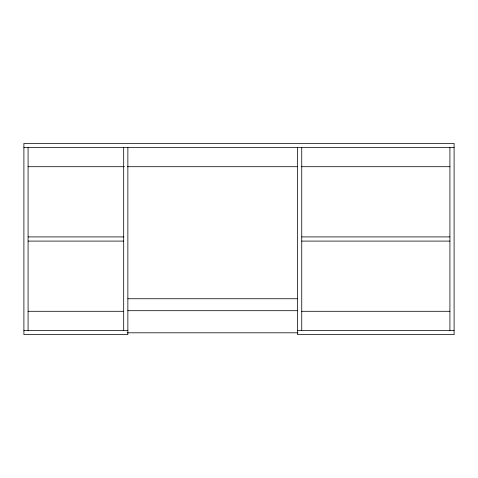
<?xml version="1.0" encoding="UTF-8"?>
<svg xmlns="http://www.w3.org/2000/svg" width="478" height="478" viewBox="0 0 478 478"><rect width="100%" height="100%" fill="white"/><g stroke="black" fill="none" stroke-linecap="round" stroke-linejoin="round"><path stroke-width="0.72" d="M23.9 147.583L454.1 147.583M28.083 166.703L124.394 166.703M127.381 166.703L297.609 166.703M301.343 166.703L449.918 166.703M28.083 236.909L123.683 236.909M301.738 236.909L449.918 236.909M28.083 241.091L123.683 241.091M301.738 241.091L449.918 241.091M127.865 298.75L297.555 298.75M127.865 310.7L297.555 310.7M28.083 311.298L123.683 311.298M301.738 311.298L449.918 311.298M23.9 330.418L127.865 330.418M297.555 330.418L454.1 330.418M127.124 332.808L297.919 332.808M449.918 147.583L449.918 330.418M301.738 147.583L301.738 330.418M297.555 147.583L297.555 334.6L454.1 334.6L454.1 143.4L23.9 143.4L23.9 334.6L127.865 334.6L127.865 147.583M123.683 147.583L123.683 330.418M28.083 147.583L28.083 330.418"/></g></svg>
